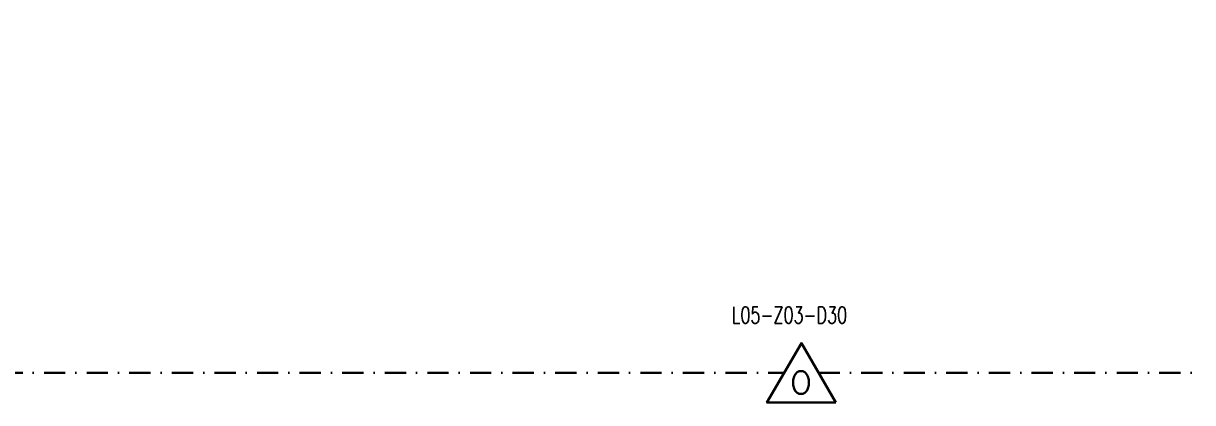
# Model space of a CAD drawing. Extents: x -1133 to 23780, y -1311 to 8245.
# Drawn here: x 14109 to 14809, y 695 to 922 of the extents above; entities that cross this region are included whole.
import ezdxf
from ezdxf.enums import TextEntityAlignment as Align

# ---------------------------------------------------------------- set-up
doc = ezdxf.new("R2010")
doc.units = 0
doc.header["$MEASUREMENT"] = 0
doc.linetypes.add('DASHDOT', pattern=[25.4, 12.7, -6.35, 0, -6.35])
for name, color, linetype, lineweight in [('35', 9, 'Continuous', 9), ('E-DEDEKTÖR NUMARALARI', 20, 'Continuous', 30), ('E-KABLO', 7, 'Continuous', 30), ('E-OPTİK DUMAN DEDEKTÖRÜ', 7, 'Continuous', 30)]:
    doc.layers.add(name, color=color, linetype=linetype, lineweight=lineweight)
doc.styles.add('E-YAZI', font='txttw.shx')

# ---------------------------------------------------------------- blocks, each defined once
blk = doc.blocks.new('100_OPTİK DUMAN DEDEKTÖRÜ 085')
at = {"layer": 'E-OPTİK DUMAN DEDEKTÖRÜ', "color": 4}
blk.add_lwpolyline([(2.059, 0), (0, 3.566), (-2.059, 0)], close=True, dxfattribs=at)
at = {"layer": 'E-OPTİK DUMAN DEDEKTÖRÜ', "color": 3, "style": 'E-YAZI'}
blk.add_text('O', height=1.36, dxfattribs=at).set_placement((-0.022, 1.201), align=Align.MIDDLE)

msp = doc.modelspace()

# ---------------------------------------------------------------- linework, layer by layer
at = {"layer": '35'}
msp.add_lwpolyline([(16670.8, 1862.43, 0.158669), (13096.04, 734.16, 0.158669)], format="xyb", dxfattribs=at)
at = {"layer": 'E-KABLO', "color": 6, "linetype": 'DASHDOT'}
for p, q in [((13636.59, 713), (14564.16, 713)), ((14584.75, 713), (15355.78, 713))]:
    msp.add_line(p, q, dxfattribs=at)

# ---------------------------------------------------------------- block references
at = {"layer": 'E-OPTİK DUMAN DEDEKTÖRÜ', "xscale": 10, "yscale": 10, "zscale": 10}
msp.add_blockref('100_OPTİK DUMAN DEDEKTÖRÜ 085', (14574.46, 695.17), dxfattribs=at)

# ---------------------------------------------------------------- texts
at = {"layer": 'E-DEDEKTÖR NUMARALARI', "style": 'E-YAZI', "width": 0.7}
msp.add_text('L05-Z03-D30', height=10, dxfattribs=at).set_placement((14532.87, 742.62))

doc.saveas('drawing.dxf')
